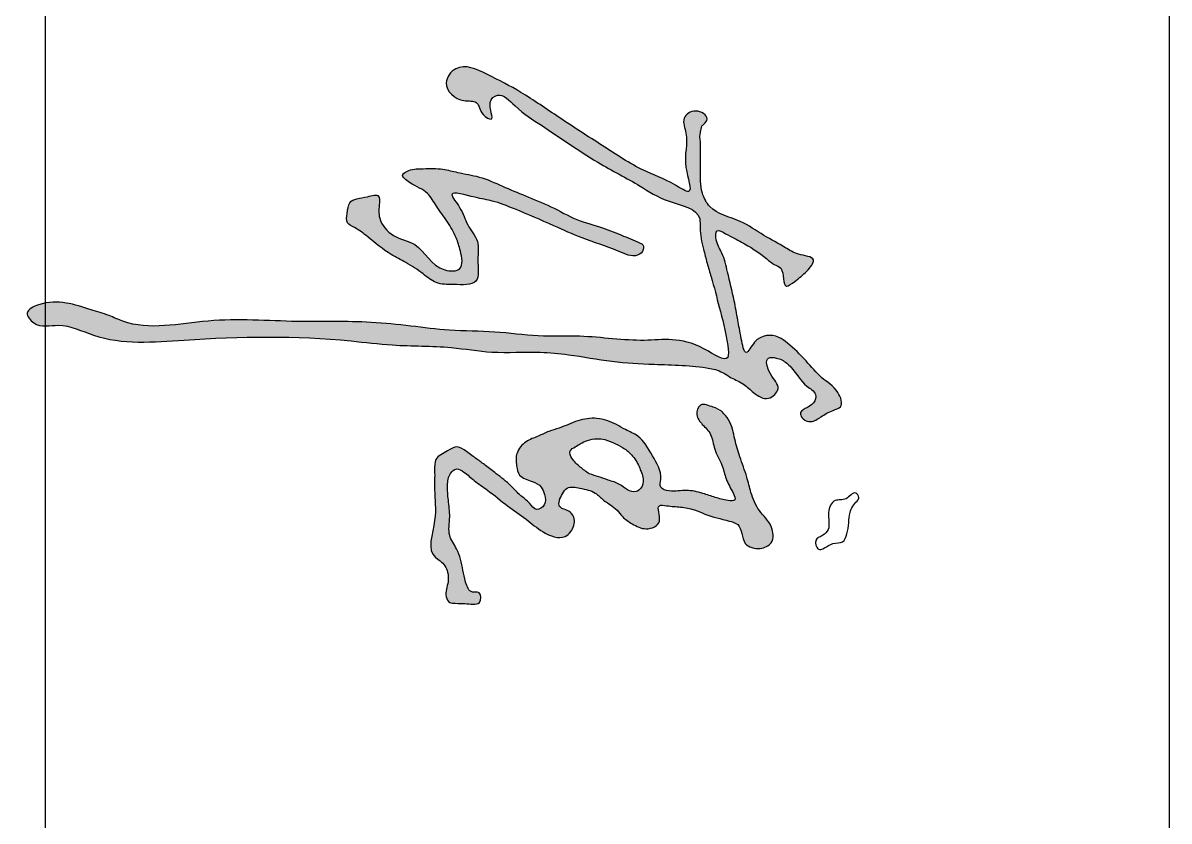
# Model space of a CAD drawing. Extents: x 174641 to 414490, y 73126 to 493158.
# Drawn here: x 316261 to 317280, y 74886 to 75596 of the extents above; entities that cross this region are included whole.
import ezdxf

# ---------------------------------------------------------------- set-up
doc = ezdxf.new("R2010")
doc.units = 0
doc.header["$LTSCALE"] = 1000
doc.header["$MEASUREMENT"] = 0
doc.layers.add('文字和字符', color=7, linetype='Continuous')

msp = doc.modelspace()

# ---------------------------------------------------------------- hatches: boundary and pattern name
at = {"layer": '文字和字符'}
h = msp.add_hatch(color=6, dxfattribs=at)
edge = h.paths.add_edge_path()
edge.add_spline(control_points=[(316863.4, 75487.6), (316863.4, 75487.4), (316863.5, 75462.9), (316863, 75447.5), (316873.4, 75426.2), (316898.4, 75422.2), (316918.6, 75406.9), (316937.1, 75397.8), (316949.3, 75389.2), (316968.9, 75388.1), (316956.8, 75373.2), (316949.9, 75368.3), (316935.5, 75357), (316939.1, 75378), (316928.2, 75381.1), (316917.8, 75390.4), (316902.5, 75400.2), (316889.4, 75406.4), (316876.7, 75414), (316877.1, 75400), (316883.8, 75390.6), (316888.1, 75371.3), (316893.1, 75352.3), (316896.7, 75331.3), (316899, 75318.7), (316903.3, 75296.8), (316912.8, 75318.8), (316930.1, 75319.5), (316944.5, 75308.5), (316957, 75296.5), (316970.5, 75279.6), (316985, 75271.5), (316991.6, 75254.3), (316979.2, 75251.1), (316971.4, 75246.3), (316962.6, 75240.1), (316955, 75242.7), (316949.1, 75251.9), (316964.6, 75254.3), (316967.2, 75267.3), (316953.7, 75274.8), (316947.3, 75287.3), (316937.4, 75296), (316930.5, 75298.2), (316919.7, 75299.5), (316924.8, 75281.7), (316936.5, 75272.1), (316923.3, 75258.5), (316910.7, 75266.6), (316902, 75275.4), (316890, 75280.4), (316880.8, 75287), (316857.6, 75291.9), (316826.2, 75291.9), (316784, 75294.3), (316750.6, 75300.8), (316714.9, 75304.2), (316679.9, 75301.5), (316636.5, 75309.2), (316594.4, 75308.1), (316515.6, 75318.4), (316427.5, 75316.7), (316338, 75308.7), (316296.2, 75330.5), (316273.2, 75323.7), (316260.6, 75339.5), (316288.7, 75352.4), (316311.4, 75343.4), (316336.3, 75336.7), (316368.3, 75321), (316427.3, 75335.5), (316499.9, 75329.1), (316560.4, 75331.3), (316605.4, 75326.7), (316642, 75321.8), (316680, 75322.2), (316718.5, 75316.4), (316762.6, 75318.6), (316814, 75310.4), (316851.8, 75318.8), (316889.9, 75290.9), (316886.4, 75319.8), (316880.8, 75340.2), (316874.3, 75365.4), (316869.2, 75382.4), (316865.6, 75397), (316862.5, 75409.9), (316864.1, 75431), (316833.1, 75435.6), (316806.3, 75453.8), (316766.5, 75473.7), (316729.9, 75500.6), (316701.5, 75517.6), (316685.8, 75535.9), (316672.4, 75524.9), (316682.3, 75506.7), (316666.8, 75515), (316666.5, 75528.1), (316648.3, 75524.8), (316631.7, 75540.3), (316648.5, 75562.2), (316676.7, 75549.1), (316705.4, 75534.2), (316739.1, 75510.5), (316774.8, 75488), (316810, 75464.6), (316833.5, 75457), (316859, 75440.2), (316845.6, 75474.8), (316854.4, 75491.2), (316845.6, 75511.7), (316858.6, 75520.6), (316871.9, 75513), (316867.4, 75506.5), (316864.4, 75504.5), (316864, 75500.8), (316862.3, 75496.3), (316863.4, 75487.7), (316863.4, 75487.6)], knot_values=[0, 0, 0, 0, 30.010681, 59.710914, 78.593199, 120.407305, 154.524141, 185.004149, 203.061643, 222.774317, 238.80713, 258.455944, 270.333782, 293.330836, 302.766156, 314.154011, 351.592667, 373.783884, 384.727657, 395.744414, 413.857163, 437.957453, 474.261753, 498.637383, 521.996218, 540.039757, 556.440551, 586.981856, 599.46137, 631.292047, 659.861277, 686.798362, 704.454635, 714.77327, 731.806988, 745.746399, 755.60273, 762.331918, 783.607358, 794.2488, 808.935268, 839.224822, 854.000646, 861.29652, 870.524529, 890.282084, 910.927322, 927.245681, 946.958313, 963.356978, 980.390735, 1000.003082, 1009.515457, 1078.314372, 1130.678307, 1184.843128, 1219.935368, 1279.461792, 1329.992924, 1402.614913, 1454.086505, 1659.988392, 1772.185683, 1817.246483, 1847.677046, 1862.240127, 1879.608782, 1944.488332, 1967.79145, 1986.349178, 2091.415626, 2201.453187, 2292.790848, 2342.000053, 2390.03078, 2446.006624, 2499.916829, 2551.206876, 2630.928051, 2705.368541, 2736.511304, 2751.139397, 2799.882761, 2838.437816, 2856.100871, 2874.060326, 2900.839764, 2911.90203, 2956.44123, 2995.684828, 3055.617738, 3138.927419, 3179.415616, 3204.798199, 3217.112426, 3237.828089, 3249.032304, 3266.585733, 3281.97368, 3312.759311, 3333.895438, 3372.534497, 3420.293911, 3476.863372, 3540.284988, 3599.822241, 3643.146119, 3661.15915, 3690.737213, 3733.200125, 3751.837118, 3768.448916, 3785.656639, 3792.541545, 3796.752385, 3800.355287, 3806.580356, 3819.839144, 3819.839144, 3819.839144, 3819.839144], degree=3, periodic=0)
h = msp.add_hatch(color=6, dxfattribs=at)
edge = h.paths.add_edge_path()
edge.add_spline(control_points=[(316811.3, 75399.6), (316811.1, 75399.7), (316791.5, 75408), (316776.3, 75414.4), (316752.2, 75420.4), (316731, 75433), (316708.3, 75441.9), (316687.1, 75450.8), (316667.6, 75459.8), (316649.3, 75462.2), (316633.1, 75467), (316617.9, 75466.1), (316606.6, 75466.5), (316595.4, 75460.7), (316608.5, 75450.8), (316620.3, 75447.2), (316628.9, 75431.9), (316638.2, 75419.8), (316646.2, 75406.2), (316650.1, 75392.9), (316653.6, 75374.8), (316625.3, 75375.1), (316615.9, 75400.6), (316589.5, 75404.3), (316576.2, 75420.4), (316577.5, 75432.7), (316578.2, 75444.7), (316564, 75440.1), (316550.6, 75439.9), (316549.2, 75427.1), (316547.5, 75417.5), (316558.2, 75413.1), (316570.3, 75403.6), (316584.6, 75391.3), (316602.5, 75382.7), (316615.4, 75374), (316628.3, 75363.1), (316644.4, 75363.8), (316668.4, 75361.7), (316664.1, 75385.3), (316667.5, 75402.3), (316654.7, 75416.5), (316651.9, 75430.1), (316635.3, 75448.7), (316663.4, 75440.2), (316679.2, 75438.1), (316703.7, 75428.4), (316729.6, 75417.3), (316760.1, 75403.1), (316784.9, 75396.2), (316803.8, 75386.7), (316814.2, 75392.7), (316811.4, 75399.6), (316811.3, 75399.6)], knot_values=[0, 0, 0, 0, 24.542793, 52.435959, 85.650583, 121.512598, 155.916917, 186.540407, 217.474406, 244.606868, 263.102829, 287.388558, 305.597528, 314.527085, 327.332873, 353.193682, 372.630675, 395.352625, 418.617204, 435.772151, 457.249665, 475.959444, 524.49024, 552.742939, 580.507685, 599.437854, 607.362997, 621.159879, 644.090151, 657.95728, 669.398503, 679.892715, 700.008206, 736.031643, 756.664286, 782.242284, 801.590045, 823.390719, 851.090423, 877.54929, 900.135028, 924.011869, 947.574779, 965.855715, 994.232281, 1016.328926, 1045.309406, 1098.032674, 1136.336698, 1183.774373, 1208.195694, 1217.866995, 1225.149506, 1225.149506, 1225.149506, 1225.149506], degree=3, periodic=0)
h = msp.add_hatch(color=6, dxfattribs=at)
edge = h.paths.add_edge_path()
edge.add_spline(control_points=[(316874.8, 75254.3), (316874.9, 75254.2), (316893.2, 75242.9), (316893, 75226.5), (316898.5, 75209.1), (316904.5, 75193.8), (316908.2, 75177.2), (316914.6, 75161.3), (316927.6, 75150.7), (316929.3, 75132.9), (316915.6, 75127.1), (316899.1, 75131.3), (316901, 75149.8), (316883.8, 75154.3), (316871.1, 75157.1), (316857.4, 75163.7), (316845.3, 75165.6), (316836, 75166.1), (316822.4, 75168.3), (316831.7, 75150.4), (316814.4, 75144), (316803.3, 75149.9), (316794.3, 75155.6), (316788.1, 75165.1), (316778.2, 75169.9), (316769, 75179.8), (316757.5, 75181.8), (316745.4, 75184.3), (316739.5, 75176.2), (316734.5, 75164.1), (316747.6, 75162.9), (316752.7, 75153.5), (316749.6, 75144.6), (316739.8, 75135.4), (316722.3, 75142.6), (316708.3, 75155.1), (316690.6, 75166.5), (316676.4, 75179.1), (316662.4, 75188.2), (316654.8, 75195.6), (316646.5, 75200.9), (316639.1, 75194.5), (316638, 75183.9), (316639.1, 75171), (316641.3, 75156.3), (316637.9, 75140.6), (316646.5, 75129.6), (316651.4, 75115.4), (316652.6, 75103), (316658, 75088.3), (316668.5, 75091), (316668.7, 75079.3), (316660.3, 75078.9), (316653.4, 75079.5), (316646.6, 75079.9), (316639.6, 75079.8), (316635.4, 75088.4), (316639.3, 75097.2), (316639, 75108.8), (316634, 75116.5), (316618.9, 75125.1), (316629.7, 75153.2), (316626.4, 75177.5), (316627.1, 75195.2), (316626.5, 75209.9), (316637.4, 75214.4), (316646.9, 75220.9), (316656, 75214), (316664, 75208.6), (316672.8, 75201.8), (316683, 75194.1), (316694.1, 75185.8), (316702.7, 75175.4), (316711.2, 75170.3), (316716.9, 75160.6), (316726.3, 75167.5), (316725.3, 75176.1), (316721.9, 75184.4), (316712.9, 75188.9), (316701.8, 75191.6), (316699.4, 75203.1), (316698.7, 75214.3), (316707.5, 75224.4), (316718.7, 75228), (316728.1, 75232.9), (316740.4, 75236.2), (316753.7, 75242.8), (316771.7, 75245.7), (316786.2, 75240.6), (316797.5, 75233.6), (316811.3, 75228.1), (316820.5, 75210.7), (316829.9, 75196.1), (316826.3, 75181.8), (316838.8, 75178.5), (316850.5, 75181.3), (316864.5, 75178.2), (316876.9, 75173.8), (316885, 75171.5), (316895.9, 75170.3), (316891, 75181.3), (316885.9, 75189.2), (316883.1, 75204.1), (316875.1, 75215.8), (316874.1, 75230.2), (316865.1, 75238.5), (316859.2, 75246.4), (316861.2, 75260.2), (316874.6, 75254.3), (316874.8, 75254.3)], knot_values=[0, 0, 0, 0, 24.512001, 49.882294, 72.277412, 98.738469, 118.409447, 143.109669, 167.776883, 187.618262, 203.042037, 222.126752, 247.275306, 258.48372, 289.86628, 303.795246, 321.379231, 338.707377, 347.328395, 366.307106, 385.237264, 403.506228, 418.562709, 428.786369, 449.648574, 463.118664, 483.023077, 498.54091, 507.708607, 523.614939, 538.272825, 548.331434, 564.446663, 573.613544, 601.356343, 627.727416, 655.753502, 687.468657, 707.386499, 724.030195, 733.822997, 742.988374, 758.369859, 776.521682, 797.368312, 820.285411, 838.875384, 852.53501, 881.495768, 896.424896, 904.484831, 916.221913, 924.49056, 934.624145, 946.353648, 953.359124, 961.492881, 980.267656, 992.004738, 1008.557493, 1015.80342, 1061.650078, 1099.490071, 1123.473109, 1136.892554, 1154.792681, 1167.453766, 1180.555905, 1196.223819, 1209.542153, 1226.270416, 1249.735518, 1266.970627, 1281.05191, 1293.130439, 1303.91699, 1316.71909, 1326.731209, 1339.888064, 1357.279911, 1369.076666, 1385.0742, 1402.881823, 1419.32573, 1433.82478, 1447.087554, 1471.921893, 1495.500471, 1520.791964, 1533.894554, 1550.83807, 1581.024251, 1611.984954, 1621.45011, 1633.096343, 1654.387173, 1674.742462, 1691.115782, 1707.380906, 1715.678547, 1723.570803, 1743.940975, 1761.902668, 1783.344225, 1802.439161, 1818.418402, 1831.919163, 1844.453477, 1860.498716, 1860.498716, 1860.498716, 1860.498716], degree=3, periodic=0)
edge = h.paths.add_edge_path(flags=16)
edge.add_spline(control_points=[(316809.4, 75199.9), (316809.4, 75200), (316803.6, 75211.7), (316796.3, 75217.2), (316787.4, 75221.9), (316779.4, 75225.6), (316770.7, 75226.5), (316763.2, 75225.2), (316757, 75222), (316752, 75219), (316745.9, 75215.7), (316749.5, 75206.8), (316756.3, 75201.4), (316763.9, 75194.5), (316773.1, 75192.6), (316781.8, 75188.9), (316791.3, 75186.7), (316797.8, 75180.4), (316805.5, 75178), (316811.8, 75182.6), (316812.9, 75190.1), (316811.5, 75194.8), (316809.4, 75199.9), (316809.4, 75199.9)], knot_values=[0, 0, 0, 0, 17.49913, 30.768414, 43.809406, 57.820521, 67.761158, 79.395962, 89.172864, 96.402516, 104.532234, 113.624822, 128.719094, 142.570854, 155.091253, 167.081152, 182.063386, 194.044375, 204.792336, 212.007375, 223.839632, 231.821798, 237.531752, 237.531752, 237.531752, 237.531752], degree=3, periodic=0)

# ---------------------------------------------------------------- linework, layer by layer
for p, q in [((316280.3, 82126.1), (316280.3, 74126.1)), ((317280.3, 82126.1), (317280.3, 74126.1))]:
    msp.add_line(p, q)
at = {"layer": '文字和字符', "color": 6}
for points, start_tangent, end_tangent in [([(316863.4, 75487.6), (316863.4, 75466), (316865.1, 75444.7), (316871.7, 75432.7), (316898.7, 75419.5), (316919.9, 75407), (316939, 75396.1), (316950.6, 75390.3), (316963.9, 75385.3), (316958.1, 75375.3), (316947.3, 75366.2), (316939.8, 75362), (316934.8, 75377.8), (316929, 75381.3), (316922.4, 75386.2), (316899.9, 75401.1), (316885.8, 75408.6), (316878.3, 75411.1), (316877.5, 75403.2), (316882.5, 75391.2), (316887.5, 75374.5), (316893.4, 75349), (316896.6, 75331.8), (316899.7, 75315.2), (316904.1, 75303), (316911.6, 75312.1), (316933.2, 75316.3), (316940.7, 75311.3), (316957.3, 75295.5), (316971.4, 75280.5), (316985.6, 75267.2), (316988, 75254.7), (316981.4, 75251.4), (316970.6, 75245.6), (316961.4, 75241.4), (316954.8, 75243.9), (316952.3, 75248.1), (316963.9, 75258.1), (316965.6, 75265.5), (316958.1, 75273), (316944, 75289.7), (316935.7, 75296.3), (316930.7, 75298), (316924, 75298), (316925.7, 75283.8), (316932.4, 75270.5), (316924, 75262.2), (316910.7, 75267.2), (316901.6, 75274.7), (316890.8, 75280.5), (316878.3, 75287.2), (316871.7, 75288.8), (316822.2, 75292.4), (316784.6, 75295.1), (316746, 75300.9), (316720.8, 75303.1), (316677.9, 75303.3), (316641.7, 75307.3), (316589.4, 75309.6), (316552.5, 75313.2), (316404.1, 75314), (316323.4, 75318.3), (316292.1, 75327.1), (316270.3, 75329.2), (316264.5, 75338), (316274.6, 75345.3), (316321.2, 75340.9), (316337.2, 75335.8), (316349.6, 75330.7), (316425.3, 75330.9), (316504.6, 75330.5), (316570.4, 75329.7), (316605.7, 75326.4), (316640.1, 75322.8), (316680.4, 75321.1), (316719.1, 75317.7), (316756.1, 75317.3), (316813.4, 75313.7), (316866.5, 75306.2), (316887.6, 75298.5), (316887.6, 75309), (316880.1, 75343.3), (316872.9, 75370.2), (316869.3, 75382.4), (316866.1, 75394.9), (316863, 75414), (316862.7, 75421.9), (316834.7, 75437.7), (316809.7, 75450.9), (316772.1, 75472.1), (316721.9, 75505), (316698.4, 75522.3), (316682.7, 75531.7), (316676.4, 75525.4), (316677.2, 75510.5), (316670.1, 75514.5), (316663.9, 75525.4), (316652.9, 75527), (316637.2, 75542.7), (316645.8, 75555.3), (316673.3, 75550.5), (316703.6, 75534.3), (316737.7, 75511.9), (316776, 75487), (316812.8, 75465), (316841.1, 75451.7), (316852.8, 75446.2), (316850.5, 75467.4), (316850.5, 75498), (316848.9, 75511.3), (316859.1, 75517.6), (316869.3, 75510.5), (316866.8, 75506.3), (316864.6, 75504.1), (316864, 75501.6), (316863.1, 75497.2), (316863.4, 75487.6)], (0, -1), (0, -1)), ([(316811.3, 75399.6), (316795, 75406.5), (316776.3, 75413.8), (316753.5, 75421.2), (316730.3, 75432.6), (316707.6, 75442.3), (316687.2, 75450.9), (316666.5, 75459), (316647.3, 75463.1), (316634.3, 75465.9), (316616.8, 75466.4), (316603.8, 75464.7), (316598.5, 75461.1), (316604.6, 75454.1), (316620.5, 75444.4), (316628.6, 75433), (316638, 75419.5), (316646.1, 75404.9), (316649.8, 75393.1), (316649.4, 75377.6), (316635.9, 75376.4), (316609.2, 75398.9), (316590.4, 75406.9), (316578, 75422.5), (316577.7, 75436.1), (316577.1, 75441.8), (316567.2, 75441.5), (316551.5, 75436.1), (316549, 75426.5), (316549.3, 75418.2), (316555.5, 75414), (316567.4, 75405.7), (316588.2, 75390.1), (316601.2, 75383), (316616.6, 75372.8), (316628.2, 75365.1), (316643.8, 75363.4), (316663.6, 75366.4), (316665.4, 75385.4), (316664.9, 75401.7), (316656.3, 75416.6), (316649.1, 75432), (316642.3, 75443.3), (316662.7, 75441), (316678.2, 75437.6), (316697.9, 75430.6), (316732.8, 75415.7), (316758.2, 75404.8), (316790.3, 75393), (316807.5, 75389.5), (316812.5, 75394.5), (316811.3, 75399.6)], (-0.919041, 0.394162), (-0.919041, 0.394162)), ([(316874.8, 75254.3), (316888.4, 75243.1), (316894, 75225.7), (316898.4, 75210.2), (316904.6, 75192.1), (316908.3, 75178.4), (316915.8, 75162.3), (316926.3, 75148), (316926.3, 75133.7), (316916.4, 75128.7), (316903.3, 75133.1), (316896.5, 75149.8), (316889, 75153), (316867.3, 75159.2), (316858, 75162.9), (316845.6, 75165.4), (316833.1, 75166.6), (316826.9, 75166.6), (316826.9, 75153), (316815.1, 75146.1), (316802.7, 75150.5), (316794, 75156.9), (316789.2, 75162.6), (316777.2, 75171.6), (316769.8, 75177.8), (316756.1, 75182.2), (316744.9, 75182.2), (316740.6, 75177.2), (316738.1, 75166), (316747.4, 75161), (316751.1, 75154.8), (316748, 75143.6), (316743, 75139.3), (316723.5, 75143.3), (316708.2, 75154.6), (316691.8, 75166.4), (316673.8, 75180.5), (316662.2, 75188.9), (316653, 75196.6), (316646.4, 75199.3), (316641.1, 75195.4), (316638.4, 75184.7), (316639.1, 75171.6), (316640.3, 75156.7), (316640.3, 75140.1), (316646.4, 75128.2), (316649.9, 75119), (316654.5, 75098.7), (316660.6, 75089.8), (316666.4, 75089.1), (316666.8, 75080.6), (316661, 75079.1), (316653.7, 75079.5), (316645.3, 75079.8), (316640.3, 75080.6), (316637.2, 75085.6), (316638.8, 75099), (316638.4, 75107.5), (316631.9, 75117.5), (316627.6, 75120.6), (316626.9, 75153.6), (316626.9, 75180.9), (316626.9, 75198.1), (316628, 75207.7), (316638.4, 75215.4), (316646.8, 75218.9), (316655.3, 75214.7), (316664.5, 75208.1), (316672.2, 75202.4), (316681.7, 75195.1), (316694.8, 75184.3), (316703.6, 75175.5), (316711.3, 75168.9), (316717.8, 75163.2), (316724.4, 75167.4), (316724.7, 75176.6), (316721.7, 75183.2), (316713.6, 75188.2), (316702.5, 75193.9), (316699.8, 75202), (316700.2, 75213.5), (316708.2, 75223.5), (316719, 75228.5), (316728.5, 75232.7), (316737.6, 75235.7), (316754.3, 75242.1), (316771.2, 75244.3), (316788.6, 75238.8), (316796.8, 75234.3), (316807.6, 75228.5), (316820.6, 75211.1), (316828, 75190), (316828, 75183.2), (316835.6, 75179.8), (316851, 75180.2), (316865.4, 75177.6), (316876.6, 75174), (316888, 75171.3), (316894, 75171.7), (316892.7, 75177.2), (316886.3, 75190.4), (316882.5, 75202.8), (316876.1, 75216.9), (316872.3, 75230.1), (316865, 75239), (316860.3, 75247.6), (316863.3, 75256.1), (316874.8, 75254.3)], (0.95874, -0.284283), (0.95874, -0.284283)), ([(316809.4, 75199.9), (316803, 75210.8), (316795.9, 75217.2), (316787.7, 75221.7), (316778.3, 75225.4), (316771.2, 75226.2), (316762.9, 75224.7), (316756.5, 75221.7), (316752, 75219), (316747.5, 75215.3), (316749, 75208.9), (316756.5, 75201), (316764.6, 75195.1), (316773.1, 75192.3), (316781.3, 75189.4), (316791.4, 75185.6), (316798.5, 75180.8), (316806.1, 75179.2), (316810.4, 75182.2), (316812.4, 75190.5), (316810.9, 75196.1), (316809.4, 75199.9)], (-0.370772, 0.928724), (-0.370772, 0.928724)), ([(317002.7, 75170.8), (316996.5, 75160.6), (316995.3, 75151.3), (316993.7, 75141.5), (316989.8, 75134.5), (316981.2, 75132.9), (316967.9, 75128.2), (316966, 75135.6), (316972.2, 75140.3), (316976.9, 75145.4), (316977.3, 75160.6), (316983.2, 75171.2), (316992.9, 75172.8), (317001.5, 75177.8), (317004.3, 75173.9), (317002.7, 75170.8)], (-0.736199, -0.676765), (-0.736199, -0.676765))]:
    msp.add_spline(points, degree=3, dxfattribs=dict(at, start_tangent=start_tangent, end_tangent=end_tangent))

doc.saveas('drawing.dxf')
